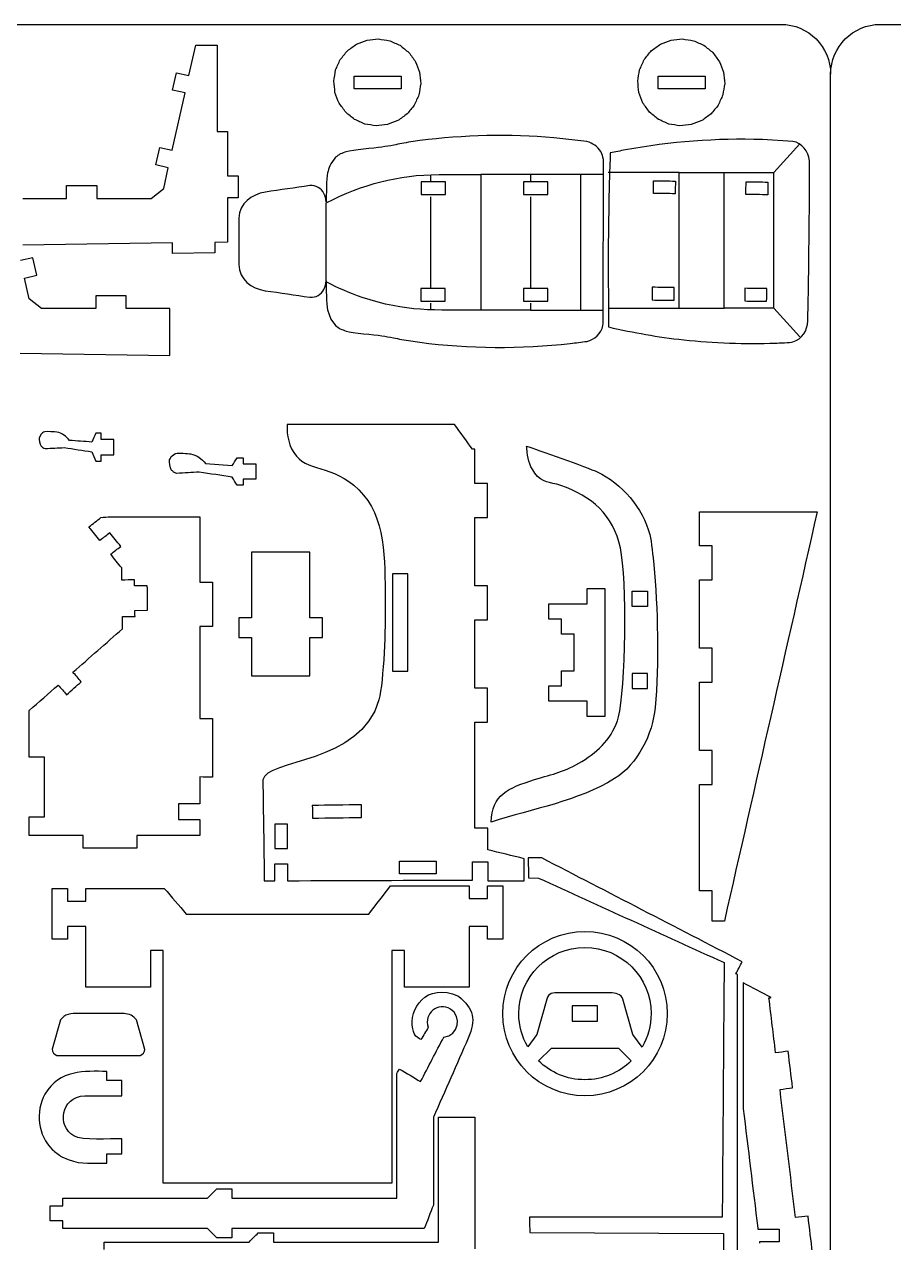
# Model space of a CAD drawing. Extents: x 1449 to 2334, y 110 to 990.
# Drawn here: x 1577.4 to 1752.1, y 744.9 to 989.9 of the extents above; entities that cross this region are included whole.
import ezdxf

# ---------------------------------------------------------------- set-up
doc = ezdxf.new("R2010")
doc.units = 0
doc.layers.get('0').update_dxf_attribs({"linetype": 'CONTINUOUS'})

msp = doc.modelspace()

# ---------------------------------------------------------------- linework, layer by layer
at = {"color": 175}
for p, q in [((1459.477645, 989.85946), (1729.477645, 989.85946)), ((1749.477645, 989.85946), (2019.477645, 989.85946)), ((1739.477645, 559.85946), (1739.477645, 979.85946))]:
    msp.add_line(p, q, dxfattribs=at)
at = {"color": 3}
for p, q in [((1610.446659, 979.589499), (1611.805059, 985.667399)), ((1611.805059, 985.667399), (1616.122459, 985.667099)), ((1616.122459, 985.667099), (1616.122959, 968.294899)), ((1607.170859, 976.625099), (1607.957859, 980.145899)), ((1607.957859, 980.145899), (1610.446659, 979.589499)), ((1607.086759, 964.557499), (1609.659659, 976.068699)), ((1609.659659, 976.068699), (1607.170859, 976.625099)), ((1616.122959, 968.294899), (1618.225059, 968.294399)), ((1618.225059, 968.294399), (1618.224859, 959.411999)), ((1690.484145, 966.27686), (1683.789245, 967.04406)), ((1731.878745, 966.31146), (1725.743645, 966.67656)), ((1603.810659, 961.592599), (1604.597759, 965.113799)), ((1604.597759, 965.113799), (1607.086759, 964.557499)), ((1606.299659, 961.036099), (1603.810659, 961.592599)), ((1605.367059, 956.863599), (1606.299659, 961.036099)), ((1693.768545, 929.69706), (1693.779345, 962.69666)), ((1735.236145, 955.79746), (1735.211545, 962.44136)), ((1618.224859, 959.411999), (1620.349859, 959.411899)), ((1620.349859, 959.411899), (1620.349759, 954.970599)), ((1694.966945, 958.18646), (1694.712945, 944.57566)), ((1585.811259, 954.876299), (1585.811459, 957.426499)), ((1585.811459, 957.426499), (1591.931759, 957.426499)), ((1591.931759, 957.426499), (1591.931559, 954.876299)), ((1602.876459, 954.875099), (1605.367059, 956.863599)), ((1577.077159, 954.876299), (1585.811259, 954.876299)), ((1591.931559, 954.876299), (1602.876459, 954.875099)), ((1618.224659, 954.970699), (1618.224459, 946.057399)), ((1620.349759, 954.970599), (1618.224659, 954.970699)), ((1607.125659, 945.897499), (1577.076259, 945.464899)), ((1607.156359, 943.772399), (1607.125659, 945.897499)), ((1618.224459, 946.057399), (1615.625359, 946.019899)), ((1615.625359, 946.019899), (1615.656159, 943.894799)), ((1615.656159, 943.894799), (1607.156359, 943.772399)), ((1694.712945, 944.57566), (1694.781945, 929.01856)), ((1579.069574, 942.93139), (1576.580574, 942.37509)), ((1579.856674, 939.41019), (1579.069574, 942.93139)), ((1577.367674, 938.85369), (1579.856674, 939.41019)), ((1578.300274, 934.68119), (1577.367674, 938.85369)), ((1580.790874, 932.69269), (1578.300274, 934.68119)), ((1597.855874, 935.24409), (1591.735574, 935.24409)), ((1591.735574, 935.24409), (1591.735774, 932.69389)), ((1597.856074, 932.69389), (1597.855874, 935.24409)), ((1591.735774, 932.69389), (1580.790874, 932.69269)), ((1606.590174, 932.69389), (1597.856074, 932.69389)), ((1606.591074, 923.28249), (1606.590174, 932.69389)), ((1638.292545, 932.44416), (1638.962745, 930.57906)), ((1638.962745, 930.57906), (1639.931945, 929.30346)), ((1693.697545, 929.27976), (1693.768545, 929.69706)), ((1576.541674, 923.71509), (1606.591074, 923.28249)), ((1580.641445, 907.38276), (1580.322945, 906.67336)), ((1613.762745, 901.53516), (1619.143445, 901.12556)), ((1599.586045, 872.02766), (1602.143545, 872.06356)), ((1713.077645, 815.65506), (1713.079045, 836.97796)), ((1608.355445, 833.08766), (1608.353945, 829.99226)), ((1678.697645, 818.22566), (1680.703845, 818.20526)), ((1670.533045, 817.65086), (1677.869845, 817.64866)), ((1584.607345, 789.65676), (1582.958645, 783.75856)), ((1585.301045, 790.34556), (1584.607345, 789.65676)), ((1597.393145, 790.93286), (1587.138945, 790.93906)), ((1601.565645, 783.75186), (1599.916645, 789.65676)), ((1583.887245, 782.53426), (1600.636545, 782.52826)), ((1678.962745, 746.95406), (1717.951345, 746.68826))]:
    msp.add_line(p, q, dxfattribs=at)
at = {"color": 1}
for p, q in [((1728.018145, 960.06486), (1733.267045, 965.85966)), ((1659.109045, 958.25446), (1659.109245, 959.61846)), ((1660.735545, 959.65086), (1669.125045, 959.64806)), ((1669.125045, 959.64806), (1669.116145, 932.39916)), ((1679.139445, 959.64476), (1669.125045, 959.64806)), ((1679.139445, 959.64476), (1679.139045, 958.24786)), ((1689.153945, 959.64156), (1679.139445, 959.64476)), ((1689.153945, 959.64156), (1689.145045, 932.39266)), ((1693.738345, 959.64006), (1689.153945, 959.64156)), ((1708.984745, 960.06466), (1694.750145, 960.06436)), ((1708.984745, 960.06466), (1718.086645, 960.06476)), ((1708.984945, 932.78846), (1708.984745, 960.06466)), ((1718.086645, 960.06476), (1728.018145, 960.06486)), ((1718.087145, 932.78866), (1718.086645, 960.06476)), ((1728.018545, 932.78876), (1728.018145, 960.06486)), ((1638.020745, 938.08156), (1638.025945, 953.98586)), ((1659.104345, 936.85626), (1659.108245, 955.19756)), ((1679.138045, 955.19106), (1679.132045, 936.84956)), ((1659.103345, 932.43516), (1659.103545, 933.79926)), ((1679.131045, 933.79266), (1679.130645, 932.39576)), ((1679.130645, 932.39576), (1669.116145, 932.39916)), ((1679.130645, 932.39576), (1689.145045, 932.39266)), ((1689.145045, 932.39266), (1693.729445, 932.39106)), ((1694.750445, 932.78826), (1708.984945, 932.78846)), ((1708.984945, 932.78846), (1718.087145, 932.78866)), ((1728.018545, 932.78876), (1718.087145, 932.78866)), ((1733.267645, 926.99396), (1728.018545, 932.78876))]:
    msp.add_line(p, q, dxfattribs=at)
at = {"color": 250}
for p, q in [((1682.415445, 793.85936), (1680.425345, 786.73906)), ((1695.195945, 795.13936), (1684.945545, 795.13936)), ((1699.716145, 786.72896), (1697.716045, 793.85936)), ((1692.615845, 792.46916), (1687.515645, 792.46916)), ((1687.515645, 792.46916), (1687.515645, 789.40906)), ((1692.615845, 789.40906), (1692.615845, 792.46916)), ((1687.515645, 789.40906), (1692.615845, 789.40906)), ((1680.425345, 786.73906), (1678.582645, 784.23296)), ((1701.551345, 784.22056), (1699.716145, 786.72896)), ((1680.764145, 781.43756), (1683.345445, 784.01886)), ((1683.345445, 784.01886), (1696.786045, 784.00896)), ((1696.786045, 784.00896), (1699.367145, 781.42786))]:
    msp.add_line(p, q, dxfattribs=at)
at = {"color": 175}
for points in [[(1729.477645, 989.85946), (1734.977645, 989.85946), (1739.477645, 985.35946), (1739.477645, 979.85946)], [(1739.477645, 979.85946), (1739.477645, 985.35946), (1743.977645, 989.85946), (1749.477645, 989.85946)]]:
    msp.add_open_spline(points, degree=3, dxfattribs=at)
at = {"color": 3}
for points in [[(1642.305645, 984.55116), (1642.921945, 984.99736), (1643.538345, 985.44336), (1644.154645, 985.88956)], [(1644.154645, 985.88956), (1644.865445, 986.16106), (1645.576245, 986.43246), (1646.287045, 986.70396)], [(1646.287045, 986.70396), (1647.043745, 986.78216), (1647.800645, 986.86046), (1648.557445, 986.93856)], [(1648.557445, 986.93856), (1649.308645, 986.81826), (1650.060045, 986.69796), (1650.811345, 986.57766)], [(1650.811345, 986.57766), (1651.505845, 986.26696), (1652.200345, 985.95636), (1652.894945, 985.64566)], [(1652.894945, 985.64566), (1653.485445, 985.16586), (1654.075945, 984.68596), (1654.666445, 984.20616)], [(1703.417645, 984.55116), (1704.033945, 984.99736), (1704.650345, 985.44336), (1705.266645, 985.88956)], [(1705.266645, 985.88956), (1705.977445, 986.16106), (1706.688245, 986.43246), (1707.399045, 986.70396)], [(1707.399045, 986.70396), (1708.155745, 986.78216), (1708.912645, 986.86046), (1709.669445, 986.93856)], [(1709.669445, 986.93856), (1710.420645, 986.81826), (1711.172045, 986.69796), (1711.923345, 986.57766)], [(1711.923345, 986.57766), (1712.617845, 986.26696), (1713.312345, 985.95636), (1714.006945, 985.64566)], [(1714.006945, 985.64566), (1714.597445, 985.16586), (1715.187945, 984.68596), (1715.778445, 984.20616)], [(1639.934045, 980.69606), (1640.244745, 981.39066), (1640.555445, 982.08506), (1640.866145, 982.77966)], [(1640.866145, 982.77966), (1641.345945, 983.37016), (1641.825845, 983.96066), (1642.305645, 984.55116)], [(1654.666445, 984.20616), (1655.112545, 983.58986), (1655.558645, 982.97346), (1656.004845, 982.35716)], [(1656.004845, 982.35716), (1656.276345, 981.64646), (1656.547745, 980.93556), (1656.819245, 980.22476)], [(1701.046045, 980.69606), (1701.356745, 981.39066), (1701.667445, 982.08506), (1701.978145, 982.77966)], [(1701.978145, 982.77966), (1702.457945, 983.37016), (1702.937845, 983.96066), (1703.417645, 984.55116)], [(1715.778445, 984.20616), (1716.224545, 983.58986), (1716.670645, 982.97346), (1717.116845, 982.35716)], [(1717.116845, 982.35716), (1717.388345, 981.64646), (1717.659745, 980.93556), (1717.931245, 980.22476)], [(1639.573145, 978.44216), (1639.693445, 979.19346), (1639.813745, 979.94476), (1639.934045, 980.69606)], [(1656.819245, 980.22476), (1656.897445, 979.46796), (1656.975645, 978.71116), (1657.053845, 977.95426)], [(1700.685145, 978.44216), (1700.805445, 979.19346), (1700.925745, 979.94476), (1701.046045, 980.69606)], [(1717.931245, 980.22476), (1718.009445, 979.46796), (1718.087645, 978.71116), (1718.165845, 977.95426)], [(1639.807845, 976.17166), (1639.729645, 976.92856), (1639.651445, 977.68526), (1639.573145, 978.44216)], [(1657.053845, 977.95426), (1656.933545, 977.20306), (1656.813245, 976.45166), (1656.692945, 975.70046)], [(1700.919845, 976.17166), (1700.841645, 976.92856), (1700.763445, 977.68526), (1700.685145, 978.44216)], [(1718.165845, 977.95426), (1718.045545, 977.20306), (1717.925245, 976.45166), (1717.804945, 975.70046)], [(1640.622145, 974.03936), (1640.350745, 974.75016), (1640.079345, 975.46086), (1639.807845, 976.17166)], [(1656.692945, 975.70046), (1656.382245, 975.00596), (1656.071645, 974.31136), (1655.760945, 973.61686)], [(1701.734145, 974.03936), (1701.462745, 974.75016), (1701.191345, 975.46086), (1700.919845, 976.17166)], [(1717.804945, 975.70046), (1717.494245, 975.00596), (1717.183645, 974.31136), (1716.872945, 973.61686)], [(1641.960645, 972.19036), (1641.514545, 972.80666), (1641.068345, 973.42306), (1640.622145, 974.03936)], [(1655.760945, 973.61686), (1655.281145, 973.02646), (1654.801245, 972.43586), (1654.321445, 971.84546)], [(1703.072645, 972.19036), (1702.626545, 972.80666), (1702.180345, 973.42306), (1701.734145, 974.03936)], [(1716.872945, 973.61686), (1716.393145, 973.02646), (1715.913245, 972.43586), (1715.433445, 971.84546)], [(1643.732145, 970.75086), (1643.141645, 971.23066), (1642.551145, 971.71056), (1641.960645, 972.19036)], [(1645.815745, 969.81876), (1645.121245, 970.12946), (1644.426645, 970.44016), (1643.732145, 970.75086)], [(1652.472445, 970.50686), (1651.761745, 970.23546), (1651.050845, 969.96406), (1650.340045, 969.69266)], [(1654.321445, 971.84546), (1653.705145, 971.39926), (1653.088745, 970.95306), (1652.472445, 970.50686)], [(1704.844145, 970.75086), (1704.253645, 971.23066), (1703.663145, 971.71056), (1703.072645, 972.19036)], [(1706.927745, 969.81876), (1706.233245, 970.12946), (1705.538645, 970.44016), (1704.844145, 970.75086)], [(1713.584445, 970.50686), (1712.873745, 970.23546), (1712.162845, 969.96406), (1711.452045, 969.69266)], [(1715.433445, 971.84546), (1714.817145, 971.39926), (1714.200745, 970.95306), (1713.584445, 970.50686)], [(1648.069545, 969.45786), (1647.318345, 969.57816), (1646.566945, 969.69846), (1645.815745, 969.81876)], [(1650.340045, 969.69266), (1649.583245, 969.61436), (1648.826445, 969.53616), (1648.069545, 969.45786)], [(1683.789245, 967.04406), (1675.111245, 967.80176), (1665.520345, 967.63336), (1656.886145, 966.48266)], [(1709.181545, 969.45786), (1708.430345, 969.57816), (1707.678945, 969.69846), (1706.927745, 969.81876)], [(1711.452045, 969.69266), (1710.695245, 969.61436), (1709.938445, 969.53616), (1709.181545, 969.45786)], [(1651.611945, 965.56316), (1650.815145, 965.43326), (1650.018445, 965.30326), (1649.221745, 965.17326)], [(1653.227645, 965.93106), (1652.689045, 965.80846), (1652.150445, 965.68586), (1651.611945, 965.56316)], [(1656.886145, 966.48266), (1655.666645, 966.29886), (1654.447145, 966.11496), (1653.227645, 965.93106)], [(1693.242645, 964.29196), (1692.657645, 965.28476), (1691.587445, 966.02746), (1690.484145, 966.27686)], [(1725.743645, 966.67656), (1716.603145, 966.99696), (1707.184745, 966.28976), (1698.193045, 964.61746)], [(1735.211545, 962.44136), (1735.033745, 964.28246), (1733.714045, 966.02936), (1731.878745, 966.31146)], [(1639.942945, 963.12526), (1639.593245, 962.81476), (1638.923945, 961.83736), (1638.746445, 961.39956)], [(1640.878045, 963.79616), (1640.566345, 963.57256), (1640.254645, 963.34896), (1639.942945, 963.12526)], [(1642.059945, 964.23816), (1641.666045, 964.09076), (1641.271945, 963.94356), (1640.878045, 963.79616)], [(1649.221745, 965.17326), (1647.635245, 964.95416), (1643.377945, 964.61396), (1642.059945, 964.23816)], [(1693.779345, 962.69666), (1693.630145, 963.34426), (1693.631645, 963.63176), (1693.242645, 964.29196)], [(1695.167145, 964.01676), (1695.100445, 962.07336), (1695.033645, 960.12996), (1694.966945, 958.18646)], [(1698.193045, 964.61746), (1697.184445, 964.41726), (1696.175845, 964.21696), (1695.167145, 964.01676)], [(1638.746445, 961.39956), (1638.598045, 960.92826), (1638.449845, 960.45706), (1638.301445, 959.98576)], [(1638.301445, 959.98576), (1638.063245, 958.89186), (1638.077445, 955.40556), (1638.052245, 954.17376)], [(1625.810545, 956.13256), (1622.984645, 955.67836), (1620.578245, 953.90986), (1620.506745, 950.89116)], [(1634.758645, 957.43306), (1631.775845, 956.99946), (1628.793245, 956.56606), (1625.810545, 956.13256)], [(1637.597045, 955.87316), (1637.004545, 956.92276), (1635.996145, 957.53956), (1634.758645, 957.43306)], [(1638.052245, 954.17376), (1637.995045, 954.80526), (1637.930345, 955.28296), (1637.597045, 955.87316)], [(1735.022145, 936.35396), (1735.093445, 942.83516), (1735.164845, 949.31626), (1735.236145, 955.79746)], [(1620.506745, 950.89116), (1620.505745, 947.77756), (1620.504645, 944.66386), (1620.503645, 941.55026)], [(1620.503645, 941.55026), (1620.573245, 938.53156), (1622.978445, 936.76136), (1625.804145, 936.30546)], [(1625.804145, 936.30546), (1628.786445, 935.87006), (1631.768945, 935.43446), (1634.751245, 934.99906)], [(1634.751245, 934.99906), (1635.988645, 934.89186), (1636.997645, 935.50786), (1637.590745, 936.55706)], [(1637.590745, 936.55706), (1637.924445, 937.14756), (1637.989245, 937.62446), (1638.047145, 938.25616)], [(1638.047145, 938.25616), (1638.071445, 937.02306), (1638.054745, 933.53946), (1638.292545, 932.44416)], [(1734.885045, 930.23496), (1734.930745, 932.27456), (1734.976445, 934.31426), (1735.022145, 936.35396)], [(1639.931945, 929.30346), (1640.243445, 929.07966), (1640.554945, 928.85586), (1640.866545, 928.63206)], [(1640.866545, 928.63206), (1641.260445, 928.48446), (1641.654345, 928.33686), (1642.048245, 928.18926)], [(1690.471045, 926.11896), (1691.984245, 926.45966), (1693.401745, 927.72456), (1693.697545, 929.27976)], [(1694.781945, 929.01856), (1700.117345, 927.83686), (1704.497645, 927.01736), (1709.952945, 926.42166)], [(1731.897345, 926.01576), (1733.761045, 926.54416), (1734.801345, 928.31526), (1734.885045, 930.23496)], [(1642.048245, 928.18926), (1643.365945, 927.81266), (1647.622945, 927.46966), (1649.209345, 927.24946)], [(1649.209345, 927.24946), (1650.005945, 927.11896), (1650.802745, 926.98846), (1651.599345, 926.85796)], [(1651.599345, 926.85796), (1652.137845, 926.73496), (1652.676245, 926.61206), (1653.214645, 926.48896)], [(1653.214645, 926.48896), (1654.434145, 926.30436), (1655.653445, 926.11976), (1656.872845, 925.93506)], [(1687.128645, 925.69236), (1688.242745, 925.83456), (1689.356845, 925.97686), (1690.471045, 926.11896)], [(1709.952945, 926.42166), (1715.931845, 925.76876), (1722.354145, 925.53896), (1728.364345, 925.76396)], [(1728.364345, 925.76396), (1729.085845, 925.79096), (1731.298545, 925.84596), (1731.897345, 926.01576)], [(1656.872845, 925.93506), (1666.635745, 924.62746), (1677.342245, 924.57736), (1687.128645, 925.69236)], [(1630.164445, 909.42906), (1630.106445, 907.08076), (1630.489845, 904.99976), (1632.063245, 903.03186)], [(1663.846945, 909.42906), (1652.619445, 909.42906), (1641.391945, 909.42906), (1630.164445, 909.42906)], [(1667.443245, 904.43526), (1666.244445, 906.09986), (1665.045745, 907.76446), (1663.846945, 909.42906)], [(1580.322945, 906.67336), (1580.309245, 906.42026), (1580.490445, 905.40156), (1580.642645, 905.15916)], [(1581.440545, 907.92646), (1581.117345, 907.84036), (1580.884445, 907.59596), (1580.641445, 907.38276)], [(1583.914445, 907.84366), (1583.466945, 907.90346), (1581.882445, 908.04416), (1581.440545, 907.92646)], [(1586.414545, 906.20496), (1585.814945, 907.00436), (1584.931845, 907.70756), (1583.914445, 907.84366)], [(1591.749945, 907.66066), (1591.478045, 907.06076), (1591.206245, 906.46076), (1590.934345, 905.86086)], [(1592.777545, 907.66066), (1592.435045, 907.66056), (1592.092545, 907.66066), (1591.749945, 907.66066)], [(1592.777545, 906.38786), (1592.777545, 906.81206), (1592.777545, 907.23636), (1592.777545, 907.66066)], [(1580.642645, 905.15916), (1580.774045, 905.02516), (1580.905545, 904.89116), (1581.036945, 904.75726)], [(1581.036945, 904.75726), (1581.212245, 904.69026), (1581.387545, 904.62336), (1581.562845, 904.55636)], [(1581.562845, 904.55636), (1582.834845, 904.62276), (1584.106945, 904.68926), (1585.378945, 904.75566)], [(1585.378945, 904.75566), (1587.230745, 904.47666), (1589.082545, 904.19776), (1590.934245, 903.91876)], [(1590.934345, 905.86086), (1589.427745, 905.97556), (1587.921145, 906.09026), (1586.414545, 906.20496)], [(1595.327145, 906.38776), (1594.477245, 906.38786), (1593.627445, 906.38776), (1592.777545, 906.38786)], [(1595.327045, 903.32836), (1595.327145, 904.34816), (1595.327045, 905.36796), (1595.327145, 906.38776)], [(1667.953145, 904.43586), (1667.783245, 904.43566), (1667.613245, 904.43546), (1667.443245, 904.43526)], [(1667.961545, 897.56346), (1667.958745, 899.85426), (1667.955945, 902.14496), (1667.953145, 904.43586)], [(1678.378145, 904.60726), (1678.364945, 904.74276), (1678.351945, 904.87836), (1678.338845, 905.01386)], [(1678.338845, 905.01386), (1680.055145, 904.49016), (1690.768945, 900.70526), (1692.529845, 899.87716)], [(1680.005245, 899.61926), (1678.667245, 901.41746), (1678.621245, 902.60306), (1678.378145, 904.60726)], [(1590.934245, 903.91876), (1591.206145, 903.29776), (1591.477945, 902.67676), (1591.749745, 902.05576)], [(1591.749745, 902.05576), (1592.092345, 902.05576), (1592.434845, 902.05566), (1592.777445, 902.05566)], [(1592.777445, 902.05566), (1592.777445, 902.47986), (1592.777445, 902.90426), (1592.777445, 903.32846)], [(1592.777445, 903.32846), (1593.627345, 903.32836), (1594.477145, 903.32846), (1595.327045, 903.32836)], [(1606.891445, 900.29006), (1606.677545, 900.63066), (1606.435045, 901.97226), (1606.565945, 902.31966)], [(1606.565945, 902.31966), (1606.674045, 902.52556), (1606.781945, 902.73136), (1606.889945, 902.93726)], [(1606.889945, 902.93726), (1607.065545, 903.16036), (1607.554545, 903.50806), (1607.841345, 903.58446)], [(1607.841345, 903.58446), (1608.367445, 903.72466), (1610.253745, 903.55716), (1610.786445, 903.48596)], [(1610.786445, 903.48596), (1611.997345, 903.32416), (1613.049045, 902.48646), (1613.762745, 901.53516)], [(1619.143445, 901.12556), (1619.467145, 901.64546), (1619.790745, 902.16546), (1620.114345, 902.68536)], [(1620.114345, 902.68536), (1620.522245, 902.68536), (1620.929945, 902.68536), (1621.337845, 902.68536)], [(1621.337845, 902.68536), (1621.337745, 902.27746), (1621.337845, 901.86956), (1621.337745, 901.46166)], [(1632.063245, 903.03186), (1634.631045, 899.82026), (1640.381445, 901.30426), (1645.561745, 895.21496)], [(1607.360745, 899.81156), (1607.204245, 899.97106), (1607.047845, 900.13056), (1606.891445, 900.29006)], [(1607.986945, 899.57246), (1607.778145, 899.65216), (1607.569545, 899.73186), (1607.360745, 899.81156)], [(1612.530045, 899.80986), (1611.015645, 899.73066), (1609.501245, 899.65166), (1607.986945, 899.57246)], [(1619.143345, 898.81356), (1616.938945, 899.14566), (1614.734445, 899.47776), (1612.530045, 899.80986)], [(1621.337745, 901.46166), (1622.188345, 901.46156), (1623.038945, 901.46156), (1623.889545, 901.46146)], [(1623.889545, 901.46146), (1623.889445, 900.44166), (1623.889545, 899.42186), (1623.889445, 898.40206)], [(1685.222745, 897.13486), (1682.924045, 897.87296), (1681.497545, 897.61376), (1680.005245, 899.61926)], [(1692.529845, 899.87716), (1697.454845, 897.56126), (1701.742045, 892.58076), (1703.106545, 887.26076)], [(1620.114345, 897.17836), (1619.790645, 897.72346), (1619.467045, 898.26856), (1619.143345, 898.81356)], [(1621.337645, 897.17836), (1620.929945, 897.17836), (1620.522045, 897.17836), (1620.114345, 897.17836)], [(1621.337645, 898.40216), (1621.337645, 897.99416), (1621.337645, 897.58626), (1621.337645, 897.17836)], [(1623.889445, 898.40206), (1623.038845, 898.40206), (1622.188245, 898.40206), (1621.337645, 898.40216)], [(1670.511045, 897.56276), (1669.661145, 897.56296), (1668.811345, 897.56326), (1667.961545, 897.56346)], [(1670.511045, 890.70186), (1670.511045, 892.98876), (1670.511045, 895.27586), (1670.511045, 897.56276)], [(1697.210045, 884.56726), (1695.737645, 891.27626), (1691.447745, 894.95576), (1685.222745, 897.13486)], [(1645.561745, 895.21496), (1650.375345, 889.55676), (1649.781445, 880.41996), (1649.927645, 872.95926)], [(1713.079045, 885.00426), (1713.079045, 887.29126), (1713.079045, 889.57816), (1713.079045, 891.86516)], [(1713.079045, 891.86516), (1720.977445, 891.86516), (1728.875945, 891.86516), (1736.774345, 891.86516)], [(1736.774345, 891.86516), (1730.551545, 864.42146), (1724.328845, 836.97796), (1718.106145, 809.53426)], [(1590.348045, 888.78946), (1591.145045, 889.42566), (1591.942045, 890.06186), (1592.739145, 890.69806)], [(1592.739145, 890.69806), (1593.396245, 890.75116), (1594.053445, 890.80436), (1594.710545, 890.85746)], [(1594.710545, 890.85746), (1600.694845, 890.85496), (1606.679145, 890.85236), (1612.663445, 890.84986)], [(1612.663445, 890.84986), (1612.662145, 886.47466), (1612.660845, 882.09956), (1612.659545, 877.72426)], [(1667.953145, 876.97996), (1667.953145, 881.55396), (1667.953145, 886.12786), (1667.953145, 890.70186)], [(1667.953145, 890.70186), (1668.805745, 890.70186), (1669.658445, 890.70186), (1670.511045, 890.70186)], [(1592.538545, 886.04576), (1591.808345, 886.96036), (1591.078145, 887.87496), (1590.348045, 888.78946)], [(1594.534945, 887.63926), (1593.869445, 887.10806), (1593.204045, 886.57696), (1592.538545, 886.04576)], [(1596.725545, 884.89556), (1595.995445, 885.81006), (1595.265145, 886.72466), (1594.534945, 887.63926)], [(1703.106545, 887.26076), (1703.486245, 885.78046), (1703.758845, 882.78246), (1703.906345, 881.22746)], [(1594.729245, 883.30206), (1595.394645, 883.83326), (1596.060145, 884.36436), (1596.725545, 884.89556)], [(1696.811745, 850.58576), (1698.285845, 856.08656), (1698.585545, 878.29996), (1697.210045, 884.56726)], [(1715.628645, 885.00426), (1714.778745, 885.00426), (1713.928945, 885.00426), (1713.079045, 885.00426)], [(1715.628645, 878.14326), (1715.628645, 880.43026), (1715.628645, 882.71726), (1715.628645, 885.00426)], [(1596.923745, 880.56166), (1596.192145, 881.47516), (1595.460745, 882.38866), (1594.729245, 883.30206)], [(1623.055545, 883.75776), (1623.054745, 879.33976), (1623.053945, 874.92186), (1623.053245, 870.50386)], [(1634.782045, 883.75576), (1630.873145, 883.75636), (1626.964445, 883.75716), (1623.055545, 883.75776)], [(1634.779945, 870.50186), (1634.780645, 874.91986), (1634.781345, 879.33776), (1634.782045, 883.75576)], [(1596.953345, 878.11256), (1596.943545, 878.92896), (1596.933545, 879.74526), (1596.923745, 880.56166)], [(1703.906345, 881.22746), (1704.722745, 872.61866), (1704.988645, 861.18896), (1704.185445, 852.48766)], [(1599.502645, 878.14886), (1598.652845, 878.13666), (1597.803145, 878.12466), (1596.953345, 878.11256)], [(1599.517745, 876.92466), (1599.512645, 877.33276), (1599.507745, 877.74076), (1599.502645, 878.14886)], [(1612.659545, 877.72426), (1613.509445, 877.72406), (1614.359345, 877.72376), (1615.209245, 877.72356)], [(1615.209245, 877.72356), (1615.208245, 874.74326), (1615.207445, 871.76306), (1615.206545, 868.78266)], [(1713.079045, 864.42156), (1713.079045, 868.99546), (1713.079045, 873.56936), (1713.079045, 878.14326)], [(1713.079045, 878.14326), (1713.928945, 878.14326), (1714.778745, 878.14326), (1715.628645, 878.14326)], [(1602.075245, 876.95906), (1601.222745, 876.94756), (1600.370245, 876.93606), (1599.517745, 876.92466)], [(1602.143545, 872.06356), (1602.120845, 873.69536), (1602.098045, 875.32726), (1602.075245, 876.95906)], [(1670.511045, 876.97996), (1669.658445, 876.97996), (1668.805745, 876.97996), (1667.953145, 876.97996)], [(1670.511045, 870.11896), (1670.511045, 872.40596), (1670.511045, 874.69296), (1670.511045, 876.97996)], [(1690.486745, 873.33986), (1690.486745, 874.35966), (1690.486745, 875.37946), (1690.486745, 876.39926)], [(1690.486745, 876.39926), (1691.676445, 876.39926), (1692.866345, 876.39926), (1694.056045, 876.39926)], [(1694.056045, 876.39926), (1694.056045, 867.83276), (1694.056045, 859.26626), (1694.056045, 850.69976)], [(1649.927645, 872.95926), (1649.992045, 869.12716), (1649.654145, 857.84716), (1648.629445, 854.02316)], [(1682.838445, 870.28036), (1682.838445, 871.30026), (1682.838445, 872.32006), (1682.838445, 873.33986)], [(1682.838445, 873.33986), (1685.387845, 873.33986), (1687.937245, 873.33986), (1690.486745, 873.33986)], [(1597.059945, 870.76986), (1597.908345, 870.78146), (1598.756645, 870.79306), (1599.605045, 870.80466)], [(1597.094345, 868.32316), (1597.082845, 869.13866), (1597.071445, 869.95426), (1597.059945, 870.76986)], [(1599.605045, 870.80466), (1599.598645, 871.21236), (1599.592345, 871.61996), (1599.586045, 872.02766)], [(1620.504345, 870.50436), (1620.504045, 869.19046), (1620.503845, 867.87666), (1620.503645, 866.56286)], [(1623.053245, 870.50386), (1622.203645, 870.50406), (1621.353945, 870.50416), (1620.504345, 870.50436)], [(1637.329445, 870.50146), (1636.479545, 870.50166), (1635.629745, 870.50176), (1634.779945, 870.50186)], [(1637.328845, 866.56006), (1637.329045, 867.87376), (1637.329245, 869.18766), (1637.329445, 870.50146)], [(1667.953145, 856.39706), (1667.953145, 860.97106), (1667.953145, 865.54496), (1667.953145, 870.11896)], [(1667.953145, 870.11896), (1668.805745, 870.11896), (1669.658445, 870.11896), (1670.511045, 870.11896)], [(1685.387645, 870.28036), (1684.537945, 870.28036), (1683.688145, 870.28036), (1682.838445, 870.28036)], [(1685.387645, 867.22096), (1685.387645, 868.24076), (1685.387645, 869.26056), (1685.387645, 870.28036)], [(1587.124345, 859.58616), (1590.447645, 862.49846), (1593.771045, 865.41086), (1597.094345, 868.32316)], [(1612.657045, 868.78346), (1612.655245, 862.62576), (1612.653445, 856.46796), (1612.651645, 850.31016)], [(1615.206545, 868.78266), (1614.356645, 868.78296), (1613.506845, 868.78326), (1612.657045, 868.78346)], [(1687.937145, 867.22096), (1687.087245, 867.22096), (1686.237445, 867.22096), (1685.387645, 867.22096)], [(1687.937145, 859.87816), (1687.937145, 862.32576), (1687.937145, 864.77336), (1687.937145, 867.22096)], [(1620.503645, 866.56286), (1621.353245, 866.56276), (1622.202945, 866.56256), (1623.052545, 866.56246)], [(1623.052545, 866.56246), (1623.052045, 863.98696), (1623.051745, 861.41136), (1623.051245, 858.83586)], [(1634.777945, 858.83396), (1634.778345, 861.40946), (1634.778745, 863.98496), (1634.779145, 866.56046)], [(1634.779145, 866.56046), (1635.629045, 866.56026), (1636.478945, 866.56026), (1637.328845, 866.56006)], [(1715.628645, 864.42156), (1714.778745, 864.42156), (1713.928945, 864.42156), (1713.079045, 864.42156)], [(1715.628645, 857.56066), (1715.628645, 859.84756), (1715.628645, 862.13466), (1715.628645, 864.42156)], [(1685.387645, 856.81876), (1685.387645, 857.83856), (1685.387645, 858.85836), (1685.387645, 859.87816)], [(1685.387645, 859.87816), (1686.237445, 859.87816), (1687.087245, 859.87816), (1687.937145, 859.87816)], [(1585.841745, 855.07046), (1586.829645, 855.93676), (1587.817445, 856.80296), (1588.805345, 857.66926)], [(1588.805345, 857.66926), (1588.244945, 858.30826), (1587.684745, 858.94716), (1587.124345, 859.58616)], [(1623.051245, 858.83586), (1626.960145, 858.83526), (1630.869045, 858.83466), (1634.777945, 858.83396)], [(1713.079045, 843.83876), (1713.079045, 848.41266), (1713.079045, 852.98666), (1713.079045, 857.56066)], [(1713.079045, 857.56066), (1713.928945, 857.56066), (1714.778745, 857.56066), (1715.628645, 857.56066)], [(1578.351945, 851.89316), (1580.288245, 853.59126), (1582.224545, 855.28936), (1584.160845, 856.98746)], [(1584.160845, 856.98746), (1584.721145, 856.34846), (1585.281545, 855.70956), (1585.841745, 855.07046)], [(1670.511045, 856.39706), (1669.658445, 856.39706), (1668.805745, 856.39706), (1667.953145, 856.39706)], [(1670.511045, 849.53596), (1670.511045, 851.82306), (1670.511045, 854.10996), (1670.511045, 856.39706)], [(1682.838445, 853.75926), (1682.838445, 854.77906), (1682.838445, 855.79886), (1682.838445, 856.81876)], [(1682.838445, 856.81876), (1683.688145, 856.81876), (1684.537945, 856.81876), (1685.387645, 856.81876)], [(1648.629445, 854.02316), (1645.166945, 841.10156), (1625.760145, 842.04356), (1625.310745, 837.91316)], [(1690.486745, 853.75926), (1687.937245, 853.75926), (1685.387845, 853.75926), (1682.838445, 853.75926)], [(1690.486745, 850.69976), (1690.486745, 851.71966), (1690.486745, 852.73946), (1690.486745, 853.75926)], [(1578.346645, 842.48906), (1578.348345, 845.62386), (1578.350245, 848.75846), (1578.351945, 851.89316)], [(1612.651645, 850.31016), (1613.501445, 850.30936), (1614.351245, 850.30846), (1615.201145, 850.30766)], [(1615.201145, 850.30766), (1615.199145, 846.37666), (1615.197145, 842.44566), (1615.195045, 838.51466)], [(1689.436245, 841.64416), (1692.962945, 843.80336), (1695.719045, 846.50796), (1696.811745, 850.58576)], [(1694.056045, 850.69976), (1692.866345, 850.69976), (1691.676445, 850.69976), (1690.486745, 850.69976)], [(1704.185445, 852.48766), (1703.699345, 847.22186), (1700.688045, 841.04586), (1696.021145, 838.19046)], [(1667.953145, 828.21106), (1667.953145, 835.31936), (1667.953145, 842.42776), (1667.953145, 849.53596)], [(1667.953145, 849.53596), (1668.805745, 849.53596), (1669.658445, 849.53596), (1670.511045, 849.53596)], [(1715.628645, 843.83876), (1714.778745, 843.83876), (1713.928945, 843.83876), (1713.079045, 843.83876)], [(1715.628645, 836.97796), (1715.628645, 839.26486), (1715.628645, 841.55186), (1715.628645, 843.83876)], [(1581.406145, 842.48746), (1580.386345, 842.48796), (1579.366445, 842.48856), (1578.346645, 842.48906)], [(1581.399745, 830.52826), (1581.401945, 834.51466), (1581.403945, 838.50106), (1581.406145, 842.48746)], [(1679.958045, 837.99506), (1683.725845, 839.15816), (1686.040445, 839.56506), (1689.436245, 841.64416)], [(1612.645545, 838.51606), (1612.644645, 836.72616), (1612.643745, 834.93616), (1612.642845, 833.14626)], [(1615.195045, 838.51466), (1614.345145, 838.51516), (1613.495445, 838.51556), (1612.645545, 838.51606)], [(1625.310745, 837.91316), (1625.408645, 831.15526), (1625.506445, 824.39736), (1625.604345, 817.63946)], [(1696.021145, 838.19046), (1688.597745, 833.64856), (1679.800445, 832.21526), (1671.200045, 829.42916)], [(1671.200045, 829.42916), (1671.377845, 834.90726), (1674.533245, 836.32056), (1679.958045, 837.99506)], [(1713.079045, 836.97796), (1713.928945, 836.97796), (1714.778745, 836.97796), (1715.628645, 836.97796)], [(1612.642845, 833.14626), (1611.213745, 833.12666), (1609.784645, 833.10716), (1608.355445, 833.08766)], [(1578.339145, 826.74006), (1578.339545, 828.00336), (1578.339945, 829.26656), (1578.340345, 830.52986)], [(1578.340345, 830.52986), (1579.360145, 830.52936), (1580.379945, 830.52876), (1581.399745, 830.52826)], [(1608.353945, 829.99226), (1609.783045, 829.99146), (1611.212045, 829.99076), (1612.641145, 829.99006)], [(1612.641145, 829.99006), (1612.640645, 828.90106), (1612.640045, 827.81196), (1612.639545, 826.72296)], [(1670.533045, 828.21106), (1669.673145, 828.21106), (1668.813145, 828.21106), (1667.953145, 828.21106)], [(1670.533045, 823.87646), (1670.533045, 825.32126), (1670.533045, 826.76626), (1670.533045, 828.21106)], [(1589.159245, 826.73296), (1585.552445, 826.73526), (1581.945845, 826.73766), (1578.339145, 826.74006)], [(1589.157145, 824.18356), (1589.157845, 825.03336), (1589.158445, 825.88316), (1589.159245, 826.73296)], [(1599.979445, 826.72456), (1599.978845, 825.87476), (1599.978145, 825.02486), (1599.977545, 824.17506)], [(1612.639545, 826.72296), (1608.419545, 826.72346), (1604.199445, 826.72406), (1599.979445, 826.72456)], [(1599.977545, 824.17506), (1596.370745, 824.17796), (1592.763945, 824.18066), (1589.157145, 824.18356)], [(1677.869845, 822.09216), (1675.424345, 822.68696), (1672.978645, 823.28166), (1670.533045, 823.87646)], [(1627.715545, 821.03996), (1628.565445, 821.04316), (1629.415145, 821.04626), (1630.265045, 821.04936)], [(1627.728045, 817.64736), (1627.723845, 818.77826), (1627.719645, 819.90906), (1627.715545, 821.03996)], [(1630.265045, 821.04936), (1630.269245, 819.91846), (1630.273345, 818.78766), (1630.277545, 817.65676)], [(1667.450945, 817.79426), (1667.451145, 819.00576), (1667.451445, 820.21746), (1667.451545, 821.42896)], [(1667.451545, 821.42896), (1668.478745, 821.42896), (1669.505845, 821.42896), (1670.533045, 821.42896)], [(1670.533045, 821.42896), (1670.533045, 820.16956), (1670.533045, 818.91026), (1670.533045, 817.65086)], [(1677.869845, 817.64866), (1677.869845, 819.12986), (1677.869845, 820.61096), (1677.869845, 822.09216)], [(1681.370445, 822.25406), (1680.474545, 822.25406), (1679.578745, 822.25406), (1678.682845, 822.25406)], [(1678.682845, 822.25406), (1678.687845, 820.91126), (1678.692745, 819.56846), (1678.697645, 818.22566)], [(1721.691345, 801.38076), (1708.251045, 808.33856), (1694.810745, 815.29626), (1681.370445, 822.25406)], [(1582.967445, 805.92486), (1582.967545, 809.32426), (1582.967545, 812.72346), (1582.967645, 816.12276)], [(1582.967645, 816.12276), (1583.992145, 816.12296), (1585.016845, 816.12316), (1586.041345, 816.12336)], [(1586.041345, 816.12336), (1586.041245, 815.27356), (1586.041145, 814.42386), (1586.041045, 813.57406)], [(1589.741345, 813.57396), (1589.741345, 814.42366), (1589.741345, 815.27326), (1589.741345, 816.12296)], [(1589.741345, 816.12296), (1594.993845, 816.12286), (1600.246345, 816.12276), (1605.498745, 816.12276)], [(1605.498745, 816.12276), (1606.967545, 814.39886), (1608.436145, 812.67506), (1609.904845, 810.95116)], [(1625.604345, 817.63946), (1626.312245, 817.64206), (1627.020145, 817.64476), (1627.728045, 817.64736)], [(1630.277545, 817.65676), (1642.668645, 817.70256), (1655.059845, 817.74846), (1667.450945, 817.79426)], [(1646.600345, 810.95116), (1648.068945, 812.84496), (1649.537645, 814.73866), (1651.006345, 816.63256)], [(1651.006345, 816.63256), (1656.258745, 816.63266), (1661.511245, 816.63276), (1666.763645, 816.63276)], [(1666.763645, 816.63276), (1666.763645, 815.78306), (1666.763645, 814.93336), (1666.763645, 814.08356)], [(1670.463745, 814.08366), (1670.463745, 814.93346), (1670.463645, 815.78326), (1670.463645, 816.63306)], [(1670.463645, 816.63306), (1671.488245, 816.63286), (1672.512945, 816.63276), (1673.537645, 816.63266)], [(1673.537645, 816.63266), (1673.537645, 813.06336), (1673.537645, 809.49406), (1673.537645, 805.92476)], [(1680.703845, 818.20526), (1693.154445, 812.53396), (1705.605045, 806.86266), (1718.055645, 801.19126)], [(1586.041045, 813.57406), (1587.274445, 813.57406), (1588.507845, 813.57396), (1589.741345, 813.57396)], [(1666.763645, 814.08356), (1667.997045, 814.08356), (1669.230445, 814.08366), (1670.463745, 814.08366)], [(1715.627245, 815.65506), (1714.777345, 815.65506), (1713.927445, 815.65506), (1713.077645, 815.65506)], [(1715.628645, 809.53426), (1715.628145, 811.57456), (1715.627745, 813.61476), (1715.627245, 815.65506)], [(1609.904845, 810.95116), (1622.136745, 810.95116), (1634.368445, 810.95116), (1646.600345, 810.95116)], [(1586.026545, 808.47466), (1586.026545, 807.62476), (1586.026445, 806.77496), (1586.026445, 805.92506)], [(1589.741445, 808.47446), (1588.503145, 808.47456), (1587.264845, 808.47456), (1586.026545, 808.47466)], [(1589.741445, 796.26576), (1589.741445, 800.33536), (1589.741445, 804.40486), (1589.741445, 808.47446)], [(1670.478445, 808.47496), (1669.240245, 808.47486), (1668.001945, 808.47486), (1666.763645, 808.47476)], [(1666.763645, 808.47476), (1666.763645, 804.40506), (1666.763645, 800.33536), (1666.763645, 796.26576)], [(1670.478445, 805.92486), (1670.478445, 806.77496), (1670.478445, 807.62496), (1670.478445, 808.47496)], [(1718.106145, 809.53426), (1717.280245, 809.53426), (1716.454445, 809.53426), (1715.628645, 809.53426)], [(1673.545045, 790.93906), (1673.545045, 800.06586), (1680.943845, 807.46466), (1690.070645, 807.46466)], [(1690.070645, 807.46466), (1699.197445, 807.46466), (1706.596245, 800.06586), (1706.596245, 790.93906)], [(1586.026445, 805.92506), (1585.006745, 805.92496), (1583.987145, 805.92496), (1582.967445, 805.92486)], [(1605.244745, 803.60846), (1604.394445, 803.60846), (1603.544145, 803.60836), (1602.693745, 803.60836)], [(1602.693745, 803.60836), (1602.693745, 801.16076), (1602.693745, 798.71326), (1602.693745, 796.26576)], [(1605.244645, 756.83406), (1605.244645, 772.42556), (1605.244745, 788.01706), (1605.244745, 803.60846)], [(1651.260345, 803.60846), (1651.260345, 788.01706), (1651.260245, 772.42556), (1651.260245, 756.83406)], [(1653.811445, 803.60836), (1652.961045, 803.60836), (1652.110745, 803.60846), (1651.260345, 803.60846)], [(1653.811445, 796.26576), (1653.811445, 798.71326), (1653.811445, 801.16076), (1653.811445, 803.60836)], [(1673.537645, 805.92476), (1672.517845, 805.92476), (1671.498145, 805.92486), (1670.478445, 805.92486)], [(1718.055645, 801.19126), (1717.930545, 784.25556), (1717.805445, 767.31996), (1717.680345, 750.38436)], [(1720.434745, 798.94656), (1720.853645, 799.75796), (1721.272445, 800.56946), (1721.691345, 801.38076)], [(1720.777345, 798.76966), (1720.663245, 798.82866), (1720.548945, 798.88766), (1720.434745, 798.94656)], [(1720.778245, 672.49826), (1720.778045, 714.58866), (1720.777645, 756.67926), (1720.777345, 798.76966)], [(1602.693745, 796.26576), (1598.376245, 796.26576), (1594.058845, 796.26576), (1589.741445, 796.26576)], [(1666.763645, 796.26576), (1662.446345, 796.26576), (1658.128845, 796.26576), (1653.811445, 796.26576)], [(1655.460245, 787.85846), (1654.552245, 791.74786), (1658.107345, 797.40806), (1664.648645, 794.44666)], [(1727.538345, 794.15486), (1725.662145, 795.13456), (1723.785945, 796.11446), (1721.909845, 797.09426)], [(1721.909845, 797.09426), (1721.909845, 788.66356), (1721.909845, 780.23296), (1721.909845, 771.80236)], [(1664.648645, 794.44666), (1667.719545, 791.92766), (1668.217145, 789.60816), (1666.616045, 786.01986)], [(1727.070545, 794.09906), (1727.226445, 794.11766), (1727.382345, 794.13616), (1727.538345, 794.15486)], [(1728.405745, 783.05536), (1727.960645, 786.73656), (1727.515645, 790.41776), (1727.070545, 794.09906)], [(1663.033845, 791.84816), (1660.634845, 793.33916), (1657.530045, 790.96966), (1658.580245, 788.18056)], [(1661.690545, 786.22836), (1664.722045, 786.52866), (1665.410745, 790.37086), (1663.033845, 791.84816)], [(1587.138945, 790.93906), (1586.540045, 790.89246), (1585.790445, 790.74446), (1585.301045, 790.34556)], [(1598.806845, 790.59536), (1598.340745, 790.83116), (1597.913045, 790.91236), (1597.393145, 790.93286)], [(1599.916645, 789.65676), (1599.757045, 789.95406), (1599.160345, 790.41666), (1598.806845, 790.59536)], [(1690.070645, 774.41346), (1680.943845, 774.41346), (1673.545045, 781.81226), (1673.545045, 790.93906)], [(1706.596245, 790.93906), (1706.596245, 781.81226), (1699.197445, 774.41346), (1690.070645, 774.41346)], [(1657.104845, 785.71616), (1656.246645, 786.22996), (1655.836545, 786.24646), (1655.460245, 787.85846)], [(1658.580245, 788.18056), (1658.088445, 787.35906), (1657.596645, 786.53766), (1657.104845, 785.71616)], [(1657.029045, 777.26226), (1658.582845, 780.25106), (1660.136645, 783.23966), (1661.690545, 786.22836)], [(1666.616045, 786.01986), (1664.280945, 780.70946), (1661.945745, 775.39916), (1659.610645, 770.08876)], [(1582.958645, 783.75856), (1582.905345, 783.27376), (1583.406145, 782.61376), (1583.887245, 782.53426)], [(1600.636545, 782.52826), (1601.117445, 782.60736), (1601.618445, 783.26736), (1601.565645, 783.75186)], [(1730.936845, 783.36126), (1730.093045, 783.25936), (1729.249445, 783.15726), (1728.405745, 783.05536)], [(1731.826945, 775.99886), (1731.530245, 778.45306), (1731.233545, 780.90716), (1730.936845, 783.36126)], [(1593.928345, 779.32386), (1589.493445, 779.32386), (1584.424945, 779.78676), (1581.495845, 774.71296)], [(1593.928345, 777.48826), (1593.928345, 778.10006), (1593.928345, 778.71196), (1593.928345, 779.32386)], [(1652.269245, 778.91946), (1652.444545, 779.21196), (1652.619945, 779.50436), (1652.795245, 779.79696)], [(1652.795245, 779.79696), (1654.206445, 778.95206), (1655.617745, 778.10716), (1657.029045, 777.26226)], [(1596.987845, 777.48826), (1595.968045, 777.48826), (1594.948245, 777.48826), (1593.928345, 777.48826)], [(1596.987845, 774.42876), (1596.987845, 775.44856), (1596.987845, 776.46846), (1596.987845, 777.48826)], [(1652.265745, 753.83186), (1652.266945, 762.19446), (1652.268045, 770.55696), (1652.269245, 778.91946)], [(1581.495845, 774.71296), (1579.483345, 771.22696), (1580.115145, 766.42736), (1582.961345, 763.58116)], [(1587.318845, 766.35496), (1583.881045, 768.34006), (1584.610145, 774.10936), (1589.482245, 774.42876)], [(1589.482245, 774.42876), (1591.984145, 774.42876), (1594.485945, 774.42876), (1596.987845, 774.42876)], [(1729.295845, 775.69286), (1730.139545, 775.79486), (1730.983245, 775.89686), (1731.826945, 775.99886)], [(1732.411345, 749.92416), (1731.372745, 758.51366), (1730.334345, 767.10336), (1729.295845, 775.69286)], [(1721.909845, 771.80236), (1722.876245, 763.80936), (1723.842545, 755.81646), (1724.808945, 747.82346)], [(1659.610645, 770.08876), (1659.609845, 764.20706), (1659.609045, 758.32526), (1659.608245, 752.44346)], [(1660.602645, 745.00356), (1660.603645, 753.36606), (1660.604645, 761.72866), (1660.605545, 770.09116)], [(1660.605545, 770.09116), (1663.053145, 770.09086), (1665.500645, 770.09066), (1667.948245, 770.09036)], [(1667.948245, 770.09036), (1667.947245, 761.26536), (1667.946245, 752.44026), (1667.945145, 743.61526)], [(1596.987845, 765.77536), (1594.462845, 765.77536), (1589.056045, 765.35176), (1587.318845, 766.35496)], [(1596.987845, 762.71586), (1596.987845, 763.73566), (1596.987845, 764.75546), (1596.987845, 765.77536)], [(1582.961345, 763.58116), (1583.597945, 763.09276), (1584.234545, 762.60416), (1584.871245, 762.11566)], [(1584.871245, 762.11566), (1588.699545, 760.53006), (1589.329345, 760.88016), (1593.928345, 760.88016)], [(1593.928345, 760.88016), (1593.928345, 761.49206), (1593.928345, 762.10396), (1593.928345, 762.71586)], [(1593.928345, 762.71586), (1594.948245, 762.71586), (1595.968045, 762.71586), (1596.987845, 762.71586)], [(1651.260245, 756.83406), (1635.921745, 756.83406), (1620.583245, 756.83406), (1605.244645, 756.83406)], [(1614.194245, 753.83716), (1614.806245, 754.44896), (1615.418145, 755.06076), (1616.030145, 755.67256)], [(1616.030145, 755.67256), (1617.049945, 755.67246), (1618.069745, 755.67236), (1619.089645, 755.67216)], [(1619.089645, 755.67216), (1619.089445, 755.06026), (1619.089445, 754.44836), (1619.089345, 753.83646)], [(1582.525445, 749.25236), (1582.525545, 750.27216), (1582.525745, 751.29196), (1582.525845, 752.31176)], [(1582.525845, 752.31176), (1583.375745, 752.31166), (1584.225545, 752.31156), (1585.075345, 752.31146)], [(1585.075345, 752.31146), (1585.075445, 752.82136), (1585.075545, 753.33126), (1585.075645, 753.84116)], [(1585.075645, 753.84116), (1594.781845, 753.83986), (1604.487945, 753.83846), (1614.194245, 753.83716)], [(1619.089345, 753.83646), (1630.148145, 753.83496), (1641.206945, 753.83336), (1652.265745, 753.83186)], [(1659.608245, 752.44346), (1658.989945, 750.86636), (1658.371645, 749.28936), (1657.753345, 747.71226)], [(1717.679945, 750.00046), (1704.768745, 750.01206), (1691.857745, 750.02386), (1678.946545, 750.03546)], [(1678.946545, 750.03546), (1678.951945, 749.00836), (1678.957245, 747.98126), (1678.962745, 746.95406)], [(1717.680345, 750.38436), (1717.680245, 750.25636), (1717.680045, 750.12846), (1717.679945, 750.00046)], [(1734.942445, 750.23016), (1734.098745, 750.12816), (1733.255045, 750.02616), (1732.411345, 749.92416)], [(1735.832645, 742.86766), (1735.535845, 745.32186), (1735.239145, 747.77606), (1734.942445, 750.23016)], [(1585.074945, 749.25196), (1584.225145, 749.25206), (1583.375245, 749.25226), (1582.525445, 749.25236)], [(1585.074745, 747.72226), (1585.074745, 748.23216), (1585.074945, 748.74206), (1585.074945, 749.25196)], [(1614.193445, 747.71816), (1604.487145, 747.71956), (1594.780945, 747.72096), (1585.074745, 747.72226)], [(1616.028845, 745.88236), (1615.417045, 746.49426), (1614.805245, 747.10626), (1614.193445, 747.71816)], [(1619.088545, 747.71756), (1619.088445, 747.10566), (1619.088345, 746.49376), (1619.088345, 745.88186)], [(1657.753345, 747.71226), (1644.865045, 747.71396), (1631.976845, 747.71576), (1619.088545, 747.71756)], [(1724.808945, 747.82346), (1724.808945, 747.73846), (1724.808945, 747.65356), (1724.808945, 747.56856)], [(1724.808945, 747.56856), (1726.236745, 747.56856), (1727.664445, 747.56856), (1729.092145, 747.56856)], [(1729.092145, 747.56856), (1729.092145, 746.71866), (1729.092145, 745.86886), (1729.092145, 745.01906)], [(1593.412345, 743.48166), (1593.412345, 743.99156), (1593.412445, 744.50146), (1593.412445, 745.01136)], [(1593.412445, 745.01136), (1603.118745, 745.01026), (1612.824845, 745.00906), (1622.531145, 745.00796)], [(1619.088345, 745.88186), (1618.068445, 745.88206), (1617.048745, 745.88216), (1616.028845, 745.88236)], [(1622.531145, 745.00796), (1623.143045, 745.61986), (1623.755045, 746.23156), (1624.367045, 746.84346)], [(1624.367045, 746.84346), (1625.386845, 746.84326), (1626.406645, 746.84326), (1627.426545, 746.84316)], [(1627.426545, 746.84316), (1627.426445, 746.23126), (1627.426445, 745.61926), (1627.426345, 745.00746)], [(1627.426345, 745.00746), (1638.485145, 745.00616), (1649.543845, 745.00486), (1660.602645, 745.00356)], [(1717.948745, 746.32706), (1717.895945, 726.89886), (1717.843045, 707.47066), (1717.790145, 688.04246)], [(1717.951345, 746.68826), (1717.950545, 746.56786), (1717.949645, 746.44746), (1717.948745, 746.32706)], [(1729.092145, 745.01906), (1727.787745, 745.01906), (1726.483345, 745.01906), (1725.178845, 745.01906)], [(1725.178845, 745.01906), (1725.178845, 744.93406), (1725.178845, 744.84896), (1725.178845, 744.76406)]]:
    msp.add_open_spline(points, degree=3, dxfattribs=at)
at = {"color": 250}
for points in [[(1643.685445, 976.92346), (1643.685445, 977.77336), (1643.685445, 978.62316), (1643.685445, 979.47296)], [(1643.685445, 979.47296), (1646.825845, 979.47296), (1649.966345, 979.47296), (1653.106745, 979.47296)], [(1653.106745, 979.47296), (1653.106745, 978.62316), (1653.106745, 977.77336), (1653.106745, 976.92346)], [(1704.797445, 976.92346), (1704.797445, 977.77336), (1704.797445, 978.62316), (1704.797445, 979.47296)], [(1704.797445, 979.47296), (1707.937845, 979.47296), (1711.078345, 979.47296), (1714.218745, 979.47296)], [(1714.218745, 979.47296), (1714.218745, 978.62316), (1714.218745, 977.77336), (1714.218745, 976.92346)], [(1653.106745, 976.92346), (1649.966345, 976.92346), (1646.825845, 976.92346), (1643.685445, 976.92346)], [(1714.218745, 976.92346), (1711.078345, 976.92346), (1707.937845, 976.92346), (1704.797445, 976.92346)], [(1657.110345, 958.19166), (1657.110145, 957.34186), (1657.109845, 956.49206), (1657.109545, 955.64216)], [(1662.005545, 958.19006), (1660.373845, 958.19066), (1658.742045, 958.19116), (1657.110345, 958.19166)], [(1662.004645, 955.64056), (1662.004945, 956.49036), (1662.005245, 957.34016), (1662.005545, 958.19006)], [(1677.731745, 958.18496), (1677.731445, 957.33506), (1677.731245, 956.48526), (1677.730945, 955.63536)], [(1682.626945, 958.18336), (1680.995245, 958.18396), (1679.363445, 958.18436), (1677.731745, 958.18496)], [(1682.626145, 955.63386), (1682.626345, 956.48376), (1682.626645, 957.33346), (1682.626945, 958.18336)], [(1703.823445, 955.85376), (1703.832845, 956.70376), (1703.842145, 957.55386), (1703.851545, 958.40376)], [(1703.851545, 958.40376), (1705.320045, 958.38766), (1706.788445, 958.37146), (1708.256845, 958.35526)], [(1708.256845, 958.35526), (1708.247445, 957.50526), (1708.238145, 956.65526), (1708.228745, 955.80526)], [(1722.436145, 955.64886), (1722.445545, 956.49886), (1722.454845, 957.34886), (1722.464245, 958.19886)], [(1722.464245, 958.19886), (1723.932645, 958.18266), (1725.401145, 958.16656), (1726.869545, 958.15046)], [(1726.869545, 958.15046), (1726.860245, 957.30046), (1726.850845, 956.45036), (1726.841545, 955.60046)], [(1657.109545, 955.64216), (1658.741245, 955.64156), (1660.372945, 955.64106), (1662.004645, 955.64056)], [(1677.730945, 955.63536), (1679.362645, 955.63486), (1680.994445, 955.63436), (1682.626145, 955.63386)], [(1708.228745, 955.80526), (1706.760345, 955.82146), (1705.291945, 955.83766), (1703.823445, 955.85376)], [(1726.841545, 955.60046), (1725.373045, 955.61656), (1723.904545, 955.63266), (1722.436145, 955.64886)], [(1657.103445, 936.77536), (1657.103145, 935.92556), (1657.102845, 935.07576), (1657.102645, 934.22586)], [(1661.998445, 936.77386), (1660.366845, 936.77446), (1658.735145, 936.77486), (1657.103445, 936.77536)], [(1661.997645, 934.22436), (1661.997945, 935.07416), (1661.998245, 935.92396), (1661.998445, 936.77386)], [(1677.724745, 936.76876), (1677.724545, 935.91886), (1677.724245, 935.06906), (1677.723945, 934.21916)], [(1682.619945, 936.76706), (1680.988245, 936.76766), (1679.356445, 936.76816), (1677.724745, 936.76876)], [(1682.619145, 934.21756), (1682.619445, 935.06746), (1682.619645, 935.91726), (1682.619945, 936.76706)], [(1703.615845, 936.98916), (1703.606445, 936.13916), (1703.597145, 935.28906), (1703.587745, 934.43916)], [(1708.021145, 936.94056), (1706.552745, 936.95676), (1705.084245, 936.97296), (1703.615845, 936.98916)], [(1707.993145, 934.39056), (1708.002445, 935.24056), (1708.011845, 936.09066), (1708.021145, 936.94056)], [(1722.228445, 936.78416), (1722.219145, 935.93426), (1722.209745, 935.08416), (1722.200445, 934.23416)], [(1726.633845, 936.73576), (1725.165345, 936.75196), (1723.696945, 936.76806), (1722.228445, 936.78416)], [(1726.605745, 934.18576), (1726.615045, 935.03576), (1726.624445, 935.88576), (1726.633845, 936.73576)], [(1657.102645, 934.22586), (1658.734245, 934.22536), (1660.365945, 934.22486), (1661.997645, 934.22436)], [(1677.723945, 934.21916), (1679.355645, 934.21866), (1680.987445, 934.21806), (1682.619145, 934.21756)], [(1703.587745, 934.43916), (1705.056145, 934.42296), (1706.524645, 934.40676), (1707.993145, 934.39056)], [(1722.200445, 934.23416), (1723.668845, 934.21806), (1725.137345, 934.20196), (1726.605745, 934.18576)], [(1654.453445, 879.36246), (1653.433645, 879.36246), (1652.413845, 879.36246), (1651.394045, 879.36246)], [(1651.394045, 879.36246), (1651.394045, 872.83566), (1651.394045, 866.30876), (1651.394045, 859.78196)], [(1654.453445, 859.78196), (1654.453445, 866.30876), (1654.453445, 872.83566), (1654.453445, 879.36246)], [(1699.571245, 872.80946), (1699.571245, 873.82926), (1699.571245, 874.84916), (1699.571245, 875.86896)], [(1699.571245, 875.86896), (1700.591045, 875.86896), (1701.610845, 875.86896), (1702.630645, 875.86896)], [(1702.630645, 875.86896), (1702.630645, 874.84916), (1702.630645, 873.82926), (1702.630645, 872.80946)], [(1702.630645, 872.80946), (1701.610845, 872.80946), (1700.591045, 872.80946), (1699.571245, 872.80946)], [(1651.394045, 859.78196), (1652.413845, 859.78196), (1653.433645, 859.78196), (1654.453445, 859.78196)], [(1699.571245, 859.34786), (1699.571245, 858.32806), (1699.571245, 857.30826), (1699.571245, 856.28846)], [(1702.630645, 859.34786), (1701.610845, 859.34786), (1700.591045, 859.34786), (1699.571245, 859.34786)], [(1702.630645, 856.28846), (1702.630645, 857.30826), (1702.630645, 858.32806), (1702.630645, 859.34786)], [(1699.571245, 856.28846), (1700.591045, 856.28846), (1701.610845, 856.28846), (1702.630645, 856.28846)], [(1645.115145, 832.93146), (1641.827145, 832.88396), (1638.538945, 832.83646), (1635.250945, 832.78896)], [(1645.152045, 830.38216), (1645.139745, 831.23196), (1645.127445, 832.08166), (1645.115145, 832.93146)], [(1635.250945, 832.78896), (1635.263245, 831.93916), (1635.275445, 831.08946), (1635.287645, 830.23966)], [(1627.728045, 829.00586), (1627.728045, 827.37416), (1627.728045, 825.74246), (1627.728045, 824.11076)], [(1630.277545, 829.00586), (1629.427645, 829.00586), (1628.577845, 829.00586), (1627.728045, 829.00586)], [(1630.277545, 824.11076), (1630.277545, 825.74246), (1630.277545, 827.37416), (1630.277545, 829.00586)], [(1635.287645, 830.23966), (1638.575845, 830.28716), (1641.863945, 830.33466), (1645.152045, 830.38216)], [(1627.728045, 824.11076), (1628.577845, 824.11076), (1629.427645, 824.11076), (1630.277545, 824.11076)], [(1652.783045, 819.05026), (1652.783045, 819.89946), (1652.783045, 820.74886), (1652.783045, 821.59806)], [(1652.783045, 821.59806), (1655.230645, 821.59806), (1657.678145, 821.59806), (1660.125745, 821.59806)], [(1660.125745, 821.59806), (1660.125745, 820.74886), (1660.125745, 819.89946), (1660.125745, 819.05026)], [(1660.125745, 819.05026), (1657.678145, 819.05026), (1655.230645, 819.05026), (1652.783045, 819.05026)], [(1676.770645, 790.93906), (1676.770645, 798.28436), (1682.725345, 804.23906), (1690.070645, 804.23906)], [(1690.070645, 804.23906), (1697.415945, 804.23906), (1703.370645, 798.28436), (1703.370645, 790.93906)], [(1684.945545, 795.13936), (1683.563445, 795.13936), (1682.755245, 795.07516), (1682.415445, 793.85936)], [(1697.716045, 793.85936), (1697.439745, 794.84446), (1696.101245, 795.13936), (1695.195945, 795.13936)], [(1678.582645, 784.23296), (1677.430845, 786.20176), (1676.770645, 788.49336), (1676.770645, 790.93906)], [(1703.370645, 790.93906), (1703.370645, 788.48816), (1702.707645, 786.19206), (1701.551345, 784.22056)], [(1690.070645, 777.63906), (1686.447545, 777.63906), (1683.162745, 779.08786), (1680.764145, 781.43756)], [(1699.367145, 781.42786), (1696.969345, 779.08386), (1693.688645, 777.63906), (1690.070645, 777.63906)]]:
    msp.add_open_spline(points, degree=3, dxfattribs=at)
at = {"color": 1}
for points in [[(1638.025945, 953.98586), (1645.527545, 957.74356), (1652.342445, 959.61066), (1660.735545, 959.65086)], [(1645.309545, 934.95086), (1642.542245, 935.88576), (1640.608045, 936.78336), (1638.020745, 938.08156)], [(1669.116145, 932.39916), (1659.874745, 932.40206), (1654.064845, 931.99336), (1645.309545, 934.95086)]]:
    msp.add_open_spline(points, degree=3, dxfattribs=at)

doc.saveas('drawing.dxf')
